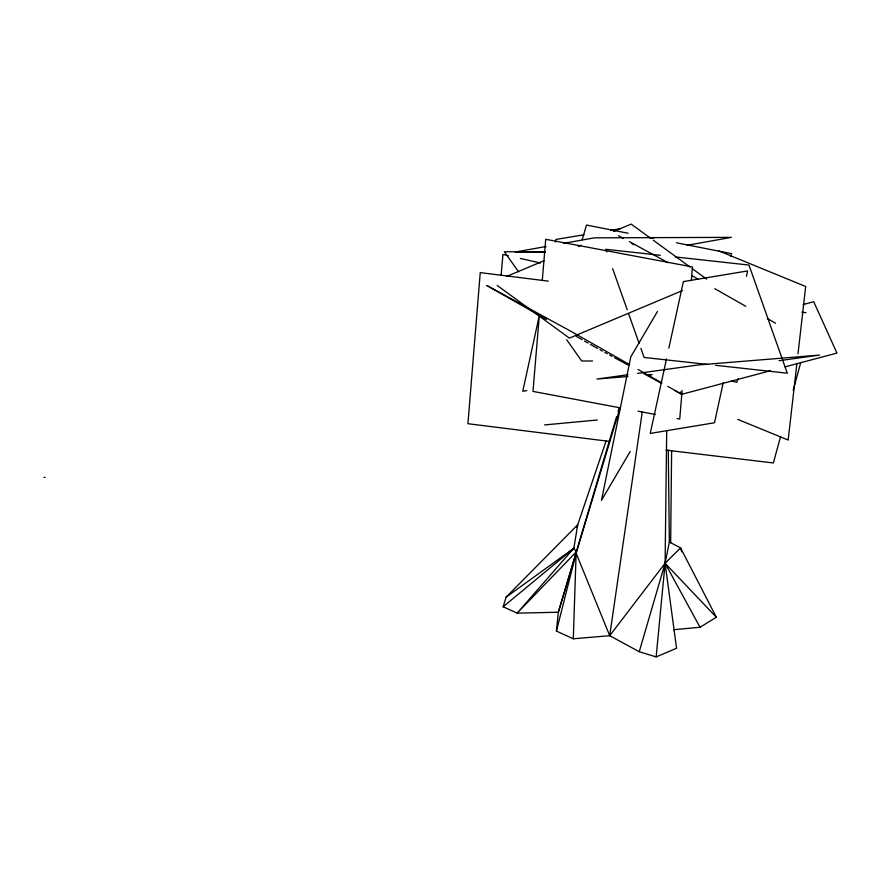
<?xml version="1.0" encoding="UTF-8"?>
<svg xmlns="http://www.w3.org/2000/svg" width="881" height="881" viewBox="0 0 881 881"><rect width="100%" height="100%" fill="white"/><g stroke="black" fill="none" stroke-linecap="round" stroke-linejoin="round"><path stroke-width="1.32" d="M670.65 542.74L671.63 450.698M665.045 567.386L666.708 430.622M669.34 542.002L680.55 547.872L665.089 563.256L609.707 635.686L573.3 638.791L576.13 553.246L609.707 635.686L639.243 651.72L656.158 656.907L676.553 648.24L665.089 563.256L669.34 542.002L668.283 450.048M542.311 280.048L545.724 239.302L692.466 266.954L691.332 280.532M682.114 390.547L679.736 419.07L677.037 418.552M501.146 274.916L502.941 254.477L508.293 255.699M656.158 656.907L665.089 563.256L716.352 617.251L700.01 627.261L673.536 629.728M573.3 638.791L556.418 631.082L558.334 612.229L616.524 416.834M796.931 363.269L788.165 440.048L737.672 419.356M798.01 353.843L805.697 286.501L718.599 250.799M609.707 635.686L642.293 411.691M506.123 597.131L573.861 548.224L576.328 551.825L517.136 613.143L573.861 548.224L577.705 524.779L506.123 597.131L503.15 606.756L517.136 613.143L558.334 612.229L620.158 407.352M555.349 242.099L555.922 239.434L584.037 234.775M666.521 358.842L650.233 433.43L714.491 422.77L723.29 382.453M668.844 348.193L683.381 281.601L747.639 270.93L746.46 276.304M556.418 631.082L576.13 553.246M780.566 436.547L773.364 462.966L666.058 450.114M793.186 390.305L800.752 362.554M639.243 651.72L665.089 563.256L700.01 627.261M582.231 239.577L586.493 225.051L628.131 233.256M730.778 256.283L731.549 253.651L676.487 242.793M618.088 411.592L619.255 407.661M576.846 527.334L606.183 440.698M738.3 378.555L736.714 382.332L731.406 380.911M657.49 311.456L630.774 356.904L601.47 500.364L630.234 451.424M503.15 606.756L573.861 548.224M506.641 276.436L544.37 260.578M578.332 246.306L580.843 245.248M613.55 231.494L631.159 224.093L651.136 238.663M682.5 290.565L569.401 338.106L497.181 285.444M803.12 304.54L813.714 301.731L836.95 353.094L785.158 366.837M770.556 370.725L681.586 394.347L680.484 391.902M546.11 246.493L515.264 252.021L545.394 251.922M563.543 243.365L594.389 237.837L731.362 237.363L687.103 245.303M610.808 230.326L620.18 228.774M526.794 390.602L522.774 391.274L539.348 315.354L532.983 391.406L620.499 407.903M628.076 374.722L596.944 379.039L627.9 376.517M637.547 373.401L698.457 364.943L819.616 355.076L779.013 360.714M648.868 374.921L651.334 374.689M544.612 424.928L597.329 420.006M44.05 477.414L45.129 477.315M648.097 374.877L652.127 374.546M545.438 251.779L504.384 251.768L518.59 271.833M592.55 361.001L581.713 360.99L566.725 339.813M660.321 255.303L605.776 249.301L606.69 251.867M675.32 256.955L748.96 265.049L787.295 373.203L715.702 365.318M707.597 364.426L644.11 357.444L640.916 348.424M801.864 312.204L805.939 312.7M548.334 281.138L480.244 272.614L467.932 423.706L609.564 441.425M637.998 411.196L655.497 414.499M648.284 237.231L653.647 238.288M520.352 258.43L540.449 263.001M618.495 235.701L623.33 238.322M629.364 241.614L668.007 262.659M599.994 349.768L602.406 351.09M604.829 352.4L607.24 353.721M609.652 355.032L612.075 356.353M614.486 357.664L627.768 364.899M643.471 373.456L661.587 383.323M674.868 390.558L682.114 394.501L667.809 386.374M692.158 275.819L698.115 279.211M714.799 288.693L745.789 306.302M767.23 318.504L775.577 323.239M631.534 243.365L633.924 244.731M629.684 364.69L571.295 331.498L486.753 285.455L546.484 319.407M638.02 369.436L661.851 382.982M576.185 336.3L582.132 339.681M584.51 341.024L588.067 343.05M590.446 344.405L597.582 348.458M653.361 240.282L689.999 266.998M692.213 268.617L706.65 279.145M716.352 617.251L680.55 547.872L681.663 551.836M612.625 268.606L627.228 309.804M628.593 313.669L639.088 343.282"/></g></svg>
